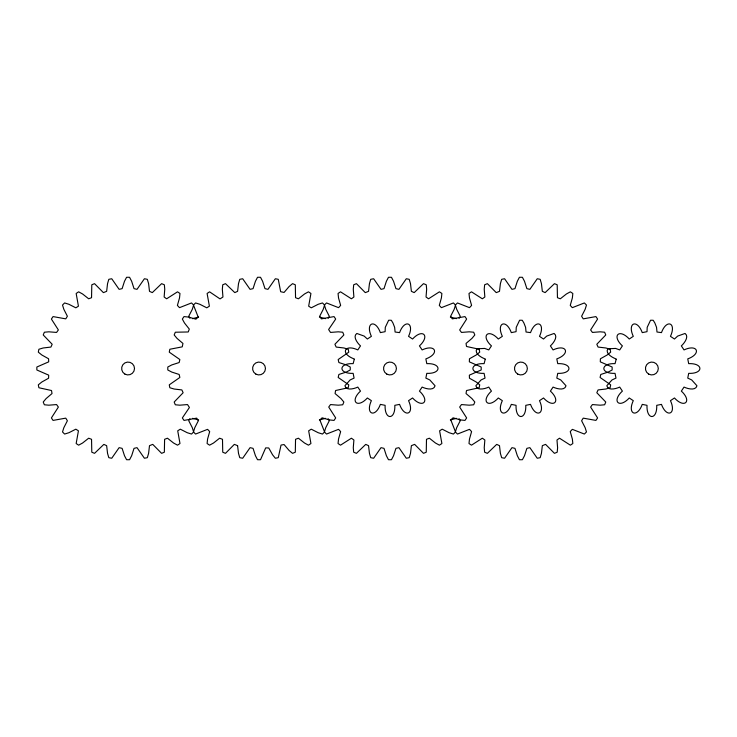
<?xml version="1.0" encoding="UTF-8"?>
<svg xmlns="http://www.w3.org/2000/svg" width="737" height="737" viewBox="0 0 737 737"><rect width="100%" height="100%" fill="white"/><g stroke="black" fill="none" stroke-linecap="round" stroke-linejoin="round"><path stroke-width="1.11" d="M189.888 418.727L188.755 420.753L192.293 427.672L193.628 431.956L191.528 434.056L187.244 432.72L180.325 429.183L177.709 430.804L179.985 443.527L177.516 445.176L173.582 443.029L167.483 438.211L164.6 439.289L164.351 452.214L161.606 453.347L152.734 444.365L149.5 445.664L148.598 453.375L147.326 457.677L144.415 458.257L137.027 447.654L134.033 448.354L131.647 455.752L129.555 459.722L126.589 459.722L124.507 455.752L122.112 448.354L119.118 447.654L111.738 458.257L108.818 457.677L107.547 453.375L106.644 445.664L103.843 444.383L94.539 453.347L91.793 452.214L91.545 439.289L88.661 438.211L82.572 443.029L78.629 445.176L76.16 443.527L78.435 430.804L75.819 429.183L68.9 432.72L64.616 434.056L62.516 431.956L63.852 427.672L67.389 420.753L65.768 418.137L53.046 420.412L51.397 417.943L58.37 407.064L56.574 404.567L48.826 405.184L44.367 404.779L43.225 402.034L46.099 398.588L52.014 393.549L51.516 390.518L38.895 387.754L38.315 384.843L41.806 382.024L48.587 378.228L48.697 375.151L36.85 369.983L36.85 367.017L48.697 361.849L48.587 358.772L41.806 354.976L38.315 352.157L38.895 349.246L43.197 347.975L50.917 347.072L52.189 344.271L43.225 334.967L44.367 332.221L48.826 331.816L56.574 332.433L58.37 329.936L51.397 319.057L53.046 316.588L65.768 318.863L67.389 316.247L63.852 309.328L62.516 305.044L64.616 302.944L68.9 304.28L75.819 307.817L78.435 306.196L76.16 293.473L78.629 291.824L82.572 293.971L88.661 298.789L91.545 297.711L91.793 284.786L94.539 283.653L103.41 292.635L106.644 291.336L107.547 283.625L108.818 279.323L111.738 278.743L119.118 289.346L122.112 288.646L124.507 281.248L126.589 277.278L129.555 277.278L131.647 281.248L134.033 288.646L137.027 289.346L144.415 278.743L147.326 279.323L148.598 283.625L149.5 291.336L152.301 292.617L161.606 283.653L164.351 284.786L164.756 289.254L164.139 297.002L166.636 298.798L177.516 291.824L179.985 293.473L179.515 297.941L177.396 305.413L179.496 307.661L191.528 302.944L193.628 305.044L192.293 309.328L188.755 316.247L189.888 318.273M328.158 318.273L329.282 316.247L325.754 309.328L324.418 305.044L326.519 302.944L338.55 307.661L340.651 305.413L338.532 297.941L338.053 293.473L340.522 291.824L351.402 298.798L353.898 297.002L353.281 289.254L353.686 284.786L356.432 283.653L365.303 292.635L368.546 291.336L369.449 283.625L370.711 279.323L373.631 278.743L381.011 289.346L384.005 288.646L386.4 281.248L388.482 277.278L391.458 277.278L393.54 281.248L395.935 288.646L398.929 289.346L406.308 278.743L409.228 279.323L410.491 283.625L411.393 291.336L414.194 292.617L423.508 283.653L426.253 284.786L426.659 289.254L426.041 297.002L428.538 298.798L439.418 291.824L441.887 293.473L441.408 297.941L439.289 305.413L441.389 307.661L453.421 302.944L455.521 305.044L454.185 309.328L450.648 316.247L452.269 318.863L464.992 316.588L466.641 319.057L459.667 329.936L461.463 332.433L469.211 331.816L473.679 332.221L474.821 334.967L471.947 338.412L466.033 343.451L466.521 346.482L479.151 349.246L479.732 352.157L476.24 354.976L469.46 358.772L469.349 361.849L481.197 367.017L481.197 369.983L469.349 375.151L469.46 378.228L476.24 382.024L479.732 384.843L479.151 387.754L466.521 390.518L466.033 393.549L471.947 398.588L474.821 402.034L473.679 404.779L469.211 405.184L461.463 404.567L459.667 407.064L466.641 417.943L464.992 420.412L460.533 419.943L453.052 417.824L450.804 419.924L455.521 431.956L453.421 434.056L449.137 432.72L442.218 429.183L439.602 430.804L441.887 443.527L439.418 445.176L435.475 443.029L429.376 438.211L426.493 439.289L426.253 452.214L423.508 453.347L414.636 444.365L411.393 445.664L410.491 453.375L409.228 457.677L406.308 458.257L398.929 447.654L395.935 448.354L393.54 455.752L391.458 459.722L388.482 459.722L386.4 455.752L384.005 448.354L381.011 447.654L373.631 458.257L370.711 457.677L369.449 453.375L368.546 445.664L365.745 444.383L356.432 453.347L353.686 452.214L353.281 447.746L353.898 439.998L351.402 438.202L340.522 445.176L338.053 443.527L338.532 439.059L340.651 431.587L338.55 429.339L326.519 434.056L324.418 431.956L325.754 427.672L329.282 420.753L328.158 418.727M459.105 318.273L460.238 316.247L456.7 309.328L455.365 305.044L457.465 302.944L469.497 307.661L471.597 305.413L469.478 297.941L468.999 293.473L471.477 291.824L482.348 298.798L484.854 297.002L484.227 289.254L484.633 284.786L487.378 283.653L496.25 292.635L499.493 291.336L500.395 283.625L501.667 279.323L504.578 278.743L511.957 289.346L514.96 288.646L517.346 281.248L519.428 277.278L522.404 277.278L524.486 281.248L526.881 288.646L529.875 289.346L537.255 278.743L540.175 279.323L541.437 283.625L542.34 291.336L545.15 292.617L554.454 283.653L557.2 284.786L557.448 297.711L560.332 298.789L566.421 293.971L570.364 291.824L572.833 293.473L572.363 297.941L570.245 305.413L572.345 307.661L584.367 302.944L586.477 305.044L585.141 309.328L581.604 316.247L583.225 318.863L595.938 316.588L597.596 319.057L590.613 329.936L592.419 332.433L600.158 331.816L604.626 332.221L605.768 334.967L596.804 344.271L598.076 347.072L605.796 347.975L610.098 349.246L610.678 352.157L607.187 354.976L600.406 358.772L600.296 361.849L612.143 367.017L612.143 369.983L608.163 372.074L600.775 374.46L600.075 377.455L610.678 384.843L610.098 387.754L605.796 389.025L598.076 389.928L596.804 392.729L605.768 402.034L604.626 404.779L600.158 405.184L592.419 404.567L590.613 407.064L597.596 417.943L595.938 420.412L583.225 418.137L581.604 420.753L585.141 427.672L586.477 431.956L584.367 434.056L572.345 429.339L570.245 431.587L572.363 439.059L572.833 443.527L570.364 445.176L559.484 438.202L556.988 439.998L557.605 447.746L557.2 452.214L554.454 453.347L545.583 444.365L542.34 445.664L541.437 453.375L540.175 457.677L537.255 458.257L529.875 447.654L526.881 448.354L524.486 455.752L522.404 459.722L519.428 459.722L517.346 455.752L514.96 448.354L511.957 447.654L504.578 458.257L501.667 457.677L500.395 453.375L499.493 445.664L496.692 444.383L487.378 453.347L484.633 452.214L484.227 447.746L484.854 439.998L482.348 438.202L471.477 445.176L468.999 443.527L469.478 439.059L471.597 431.587L469.497 429.339L457.465 434.056L455.365 431.956L456.7 427.672L460.238 420.753L459.105 418.727M192.532 318.66L198.631 317.057M325.505 418.34L319.407 419.943M456.461 418.34L450.353 419.943M450.353 317.057L456.461 318.66M319.407 317.057L325.505 318.66M198.631 419.943L192.532 418.34M354.304 359.278L353.143 363.645C338.219 363 338.219 374 353.143 373.355L354.082 378.099L350.139 379.942L344.907 385.727C346.095 390.988 354.184 388.804 357.804 387.082L360.494 391.107C349.485 401.214 357.261 408.98 367.367 397.98L371.384 400.661C365.091 414.212 375.244 418.413 380.366 404.383L385.11 405.322C384.474 420.256 395.465 420.256 394.829 405.322L399.574 404.383C404.696 418.413 414.848 414.212 408.556 400.661L412.573 397.98C422.679 408.98 430.454 401.214 419.445 391.107L422.135 387.082C425.774 388.804 433.743 390.951 435.07 385.783L429.8 379.942L425.857 378.099L426.797 373.355C441.721 374 441.721 363 426.797 363.645L425.857 358.901C439.888 353.769 435.678 343.617 422.135 349.918L419.445 345.893C430.454 335.786 422.679 328.02 412.573 339.02L408.556 336.339C414.848 322.788 404.696 318.587 399.574 332.617L395.096 332.018L394.636 327.32L392.959 322.999L391.301 320.273L388.675 320.217L385.294 327.32L385.11 331.678L380.366 332.617C375.244 318.587 365.091 322.788 371.384 336.339L367.367 339.02L364.152 336.081L356.809 333.456C352.406 336.569 357.519 343.212 360.494 345.893L357.804 349.918C344.262 343.617 340.052 353.769 354.082 358.901L354.304 359.278M485.25 359.278L484.089 363.645C469.165 363 469.165 374 484.089 373.355L485.038 378.099L481.086 379.942L475.853 385.727C477.042 390.988 485.13 388.804 488.751 387.082L491.441 391.107C480.441 401.214 488.207 408.98 498.313 397.98L502.339 400.661C496.038 414.212 506.19 418.413 511.312 404.383L516.057 405.322C515.421 420.256 526.411 420.256 525.776 405.322L530.52 404.383C535.642 418.413 545.804 414.212 539.502 400.661L543.519 397.98C553.625 408.98 561.401 401.214 550.392 391.107L553.082 387.082C556.721 388.804 564.699 390.951 566.025 385.783L560.746 379.942L556.803 378.099L557.743 373.355C572.667 374 572.667 363 557.743 363.645L556.803 358.901C570.834 353.769 566.633 343.617 553.082 349.918L550.392 345.893C553.376 343.193 558.416 336.643 554.141 333.446L546.734 336.081L543.519 339.02L539.502 336.339C545.804 322.788 535.642 318.587 530.52 332.617L526.043 332.018L525.592 327.32L523.906 322.999L522.257 320.273L519.622 320.217L516.25 327.32L516.057 331.678L511.312 332.617C506.19 318.587 496.038 322.788 502.339 336.339L498.313 339.02C488.207 328.02 480.441 335.786 491.441 345.893L488.751 349.918L484.66 348.426L476.876 348.813C473.992 353.373 481.261 357.556 485.038 358.901L485.25 359.278M616.196 359.278L615.036 363.645C600.111 363 600.111 374 615.036 373.355L615.985 378.099L612.032 379.942L606.8 385.727C607.988 390.988 616.077 388.804 619.706 387.082L622.387 391.107C611.388 401.214 619.154 408.98 629.26 397.98L633.286 400.661C626.984 414.212 637.137 418.413 642.259 404.383L647.003 405.322C646.367 420.256 657.358 420.256 656.722 405.322L661.467 404.383C666.598 418.413 676.75 414.212 670.449 400.661L674.475 397.98C684.572 408.98 692.347 401.214 681.347 391.107L684.028 387.082C687.667 388.804 695.645 390.951 696.972 385.783L691.702 379.942L687.75 378.099L688.69 373.355C703.623 374 703.623 363 688.69 363.645L687.75 358.901C701.781 353.769 697.58 343.617 684.028 349.918L681.347 345.893C684.332 343.193 689.362 336.643 685.088 333.446L677.681 336.081L674.475 339.02L670.449 336.339C676.75 322.788 666.598 318.587 661.467 332.617L656.989 332.018L656.538 327.32L654.861 322.999L653.203 320.273L650.568 320.217L647.197 327.32L647.003 331.678L642.259 332.617C637.137 318.587 626.984 322.788 633.286 336.339L629.26 339.02C619.154 328.02 611.388 335.786 622.387 345.893L619.706 349.918L615.607 348.426L607.822 348.813C604.939 353.373 612.207 357.556 615.985 358.901L616.196 359.278M237.59 445.664L238.502 453.375L239.765 457.677L242.685 458.257L250.064 447.654L253.058 448.354L255.453 455.752L257.535 459.722L260.511 459.722L265.679 447.875L268.756 447.985L272.543 454.766L275.362 458.257L278.273 457.677L281.037 445.056L284.077 444.558L289.116 450.473L292.561 453.347L295.307 452.214L295.546 439.289L298.43 438.211L304.528 443.029L308.462 445.176L310.94 443.527L308.656 430.804L311.272 429.183L318.191 432.72L322.474 434.056L324.575 431.956L319.858 419.924L322.106 417.824L329.586 419.943L334.045 420.412L335.694 417.943L328.72 407.064L330.517 404.567L338.265 405.184L342.733 404.779L343.866 402.034L340.991 398.588L335.077 393.549L335.575 390.518L348.205 387.754L348.785 384.843L338.172 377.455L338.882 374.46L346.27 372.074L350.241 369.983L350.241 367.017L346.27 364.926L338.882 362.54L338.172 359.545L348.785 352.157L348.205 349.246L343.893 347.975L336.183 347.072L334.902 344.271L343.866 334.967L342.733 332.221L338.265 331.816L330.517 332.433L328.61 329.513L335.694 319.057L334.045 316.588L321.323 318.863L319.701 316.247L323.239 309.328L324.575 305.044L322.474 302.944L318.191 304.28L311.272 307.817L308.656 306.196L310.94 293.473L308.462 291.824L304.528 293.971L298.43 298.789L295.546 297.711L295.307 284.786L292.561 283.653L289.116 286.527L284.077 292.442L280.659 291.723L278.273 279.323L275.362 278.743L267.982 289.346L264.979 288.646L262.593 281.248L260.511 277.278L257.535 277.278L255.453 281.248L253.058 288.646L250.064 289.346L242.685 278.743L239.765 279.323L238.502 283.625L237.59 291.336L234.79 292.617L225.485 283.653L222.74 284.786L222.334 289.254L222.952 297.002L220.031 298.909L209.575 291.824L207.106 293.473L209.391 306.196L206.765 307.817L199.847 304.28L195.572 302.944L193.463 305.044L198.189 317.076L195.931 319.176L188.46 317.057L184.001 316.588L182.343 319.057L184.49 322.999L189.308 329.089L188.23 331.972L175.314 332.221L174.172 334.967L177.046 338.412L182.96 343.451L182.242 346.86L169.842 349.246L169.261 352.157L179.865 359.545L179.165 362.54L171.776 364.926L167.796 367.017L167.796 369.983L171.776 372.074L179.165 374.46L179.865 377.455L169.261 384.843L169.842 387.754L174.144 389.025L181.864 389.928L183.135 392.729L174.172 402.034L175.314 404.779L179.782 405.184L187.52 404.567L189.427 407.487L182.343 417.943L184.001 420.412L196.715 418.137L198.336 420.753L194.798 427.672L193.463 431.956L195.572 434.056L207.594 429.339L209.695 431.587L207.576 439.059L207.106 443.527L209.575 445.176L213.518 443.029L219.608 438.211L222.491 439.289L222.74 452.214L225.485 453.347L234.357 444.365L237.59 445.664M255.803 374.074A6.44 6.44 0 0 0 265.458 368.5A6.44 6.44 0 0 0 255.803 362.926A6.44 6.44 0 0 0 255.803 374.074M124.857 374.074A6.44 6.44 0 0 0 134.512 368.5A6.44 6.44 0 0 0 124.857 362.926A6.44 6.44 0 0 0 124.857 374.074M648.643 374.074A6.44 6.44 0 0 0 658.307 368.5A6.44 6.44 0 0 0 648.643 362.926A6.44 6.44 0 0 0 648.643 374.074M517.696 374.074A6.44 6.44 0 0 0 527.36 368.5A6.44 6.44 0 0 0 517.696 362.926A6.44 6.44 0 0 0 517.696 374.074M386.75 374.074A6.44 6.44 0 0 0 396.414 368.5A6.44 6.44 0 0 0 386.75 362.926A6.44 6.44 0 0 0 386.75 374.074"/></g></svg>
